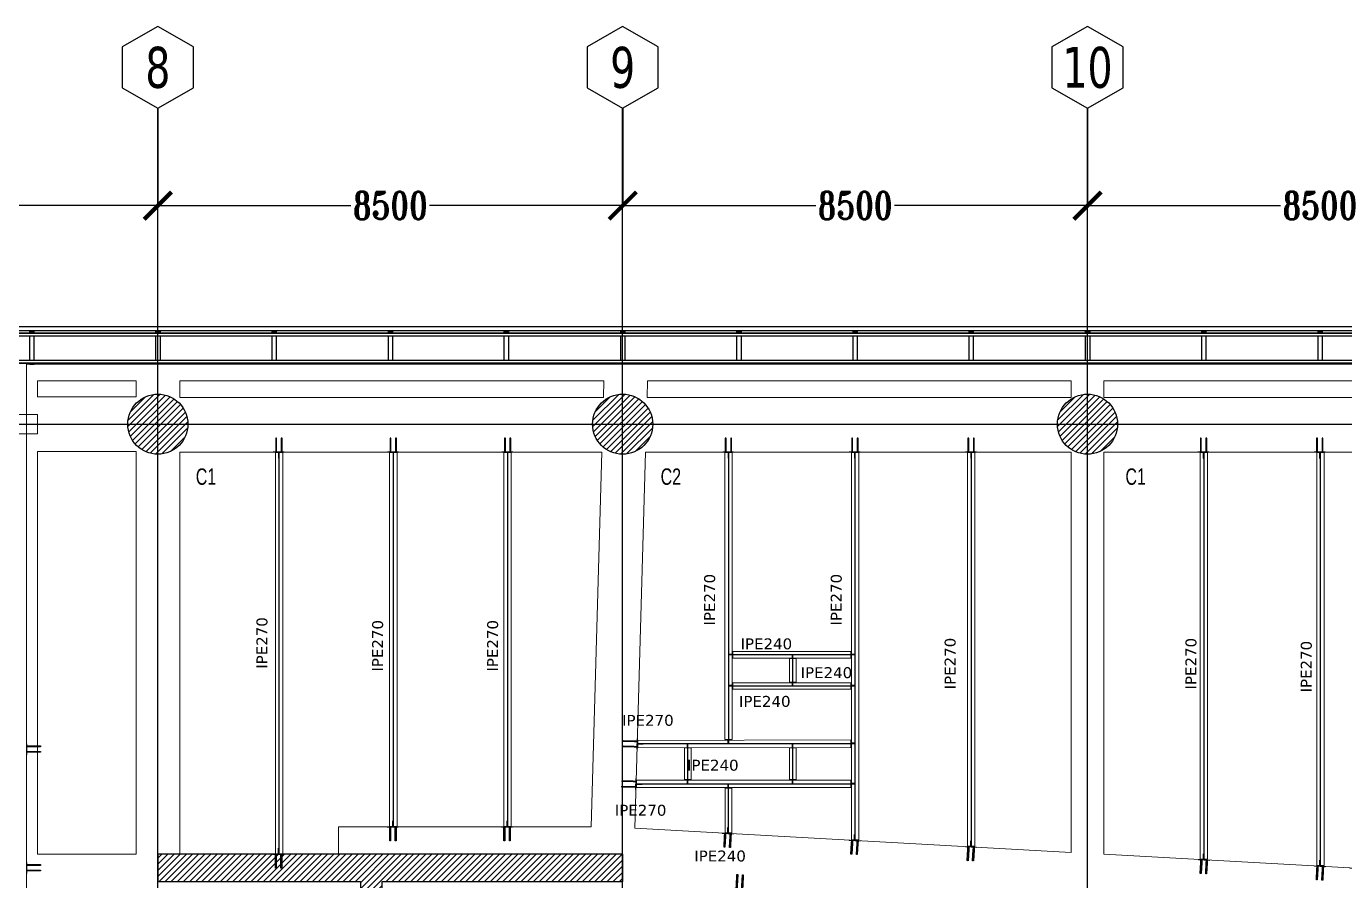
# Model space of a CAD drawing. Header units: millimetres. Extents: x -1702 to 79495, y -21906 to 33736.
# Drawn here: x 10993 to 35099, y 17147 to 32781 of the extents above; entities that cross this region are included whole.
import ezdxf
from ezdxf.enums import TextEntityAlignment as Align

# ---------------------------------------------------------------- set-up
doc = ezdxf.new("R2010")
doc.units = ezdxf.units.MM
doc.header["$LTSCALE"] = 0.9
for name, color, linetype, lineweight in [('0-1', 7, 'Continuous', 5), ('A_ALMA', 8, 'Continuous', 5), ('E_COLUMNAS-4', 1, 'Continuous', 25), ('E_TEXTO', 3, 'Continuous', 9), ('E_VIGAS', 8, 'Continuous', 9), ('E_VIGAS-1', 5, 'Continuous', 25), ('E_VIGAS-2', 10, 'Continuous', 25), ('HCB-PLATINA', 4, 'Continuous', 15), ('HCB-VIGAS', 4, 'Continuous', 15), ('VIGAS_HCB', 4, 'Continuous', 15)]:
    doc.layers.add(name, color=color, linetype=linetype, lineweight=lineweight)
for name, color, linetype in [('COTAS', 8, 'Continuous'), ('HCB-ACH_PANT', 253, 'Continuous'), ('HCB-ANCLAJE', 5, 'Continuous'), ('HCB-EJES', 1, 'Continuous'), ('HCB-ROTULOS', 2, 'Continuous'), ('HCB_PANTALLAS', 6, 'Continuous')]:
    doc.layers.add(name, color=color, linetype=linetype)
doc.styles.add('Arial Narrow', font='', dxfattribs={"width": 0.85, "height": 0.3})
doc.styles.add('ROMANT', font='romant.shx', dxfattribs={"width": 0.8})
doc.styles.add('VERDANA', font='verdana.ttf')
doc.styles.get('Arial Narrow').set_extended_font_data('Arial Narrow')
doc.dimstyles.new('1.125', dxfattribs={"dimscale": 0, "dimtxt": 500, "dimasz": 500, "dimexe": 4, "dimexo": 4, "dimgap": 15, "dimtad": 0, "dimdec": 0, "dimzin": 4, "dimdsep": 46, "dimtxsty": 'ROMANT', "dimblk": 'ARCHTICK', "dimcen": -10, "dimclrd": 256, "dimclrt": 3, "dimadec": 0, "dimazin": 0, "dimtfac": 1, "dimtdec": 0, "dimtix": 1, "dimtmove": 0, "dimatfit": 0, "dimldrblk": 'OBLIQUE', "dimfxl": 0.05, "dimtolj": 1, "dimtzin": 0, "dimarcsym": 0})

# ---------------------------------------------------------------- blocks, each defined once
blk = doc.blocks.new('EST_SFM_VIGA-METALICA-SECCION-C - EST_SFM_VIGA-METALICA-UPN160-1604346-_42_00m_N_E_-NIVEL-11 DOC')
at = {"layer": 'E_VIGAS-1'}
for p, q in [((30.11, 0.018), (-30.277, 0.018)), ((-30.272, -0.047), (30.104, -0.047))]:
    blk.add_line(p, q, dxfattribs=at)
blk = doc.blocks.new('EST_SFM_VIGA-METALICA-SECCION-C - EST_SFM_VIGA-METALICA-UPN100-1526554-_42_00m_N_E_-NIVEL-11 DOC')
at = {"layer": 'E_VIGAS-2'}
for p, q in [((34.942, 0.018), (-34.929, 0.018)), ((-34.929, -0.032), (34.942, -0.032))]:
    blk.add_line(p, q, dxfattribs=at)
blk = doc.blocks.new('EST_SFM_VIGA-METALICA-SECCION-C - EST_SFM_VIGA-METALICA-UPN100-1526616-_42_00m_N_E_-NIVEL-11 DOC')
at = {"layer": 'E_VIGAS-2'}
for p, q in [((34.044, 0.032), (-34.827, 0.032)), ((-34.827, -0.018), (34.044, -0.018))]:
    blk.add_line(p, q, dxfattribs=at)
blk = doc.blocks.new('DCTIB_CNI_EST_MOD-1A-FAC_0001_rvt-1-_42_00m_N_E_-NIVEL-11 DOC')
at = {"layer": 'E_VIGAS-1'}
for p, q in [((-68.003, 167.859), (-67.975, 167.859)), ((-68.003, 167.858), (-68.003, 167.859)), ((-67.921, 167.858), (-68.003, 167.858)), ((-68.003, 167.83), (-68.003, 167.858)), ((-68.003, 167.33), (-68.003, 167.78)), ((-67.965, 167.864), (-67.965, 167.878)), ((-67.965, 167.859), (-67.965, 167.864)), ((-67.96, 167.878), (-67.96, 167.864)), ((-67.96, 167.864), (-67.96, 167.859)), ((-67.949, 167.859), (-67.921, 167.859)), ((-67.921, 167.859), (-67.921, 167.858)), ((-67.921, 167.83), (-67.921, 167.858)), ((-67.921, 167.33), (-67.921, 167.78)), ((-65.703, 167.858), (-65.703, 167.859)), ((-65.703, 167.859), (-65.675, 167.859)), ((-65.621, 167.858), (-65.703, 167.858)), ((-65.703, 167.858), (-65.703, 167.83)), ((-65.703, 167.78), (-65.703, 167.33)), ((-65.665, 167.864), (-65.665, 167.878)), ((-65.665, 167.859), (-65.665, 167.864)), ((-65.66, 167.878), (-65.66, 167.864)), ((-65.66, 167.864), (-65.66, 167.859)), ((-65.649, 167.859), (-65.621, 167.859)), ((-65.621, 167.859), (-65.621, 167.858)), ((-65.621, 167.858), (-65.621, 167.83)), ((-65.621, 167.78), (-65.621, 167.33)), ((-63.578, 167.858), (-63.578, 167.859)), ((-63.578, 167.859), (-63.55, 167.859)), ((-63.496, 167.858), (-63.578, 167.858)), ((-63.578, 167.858), (-63.578, 167.83)), ((-63.578, 167.78), (-63.578, 167.33)), ((-63.54, 167.864), (-63.54, 167.878)), ((-63.54, 167.859), (-63.54, 167.864)), ((-63.535, 167.878), (-63.535, 167.864)), ((-63.535, 167.864), (-63.535, 167.859)), ((-63.524, 167.859), (-63.496, 167.859)), ((-63.496, 167.859), (-63.496, 167.858)), ((-63.496, 167.858), (-63.496, 167.83)), ((-63.496, 167.78), (-63.496, 167.33)), ((-61.453, 167.858), (-61.453, 167.859)), ((-61.453, 167.859), (-61.425, 167.859)), ((-61.371, 167.858), (-61.453, 167.858)), ((-61.453, 167.858), (-61.453, 167.83)), ((-61.453, 167.78), (-61.453, 167.33)), ((-61.415, 167.864), (-61.415, 167.878)), ((-61.415, 167.859), (-61.415, 167.864)), ((-61.41, 167.878), (-61.41, 167.864)), ((-61.41, 167.864), (-61.41, 167.859)), ((-61.399, 167.859), (-61.371, 167.859)), ((-61.371, 167.859), (-61.371, 167.858)), ((-61.371, 167.858), (-61.371, 167.83)), ((-61.371, 167.78), (-61.371, 167.33)), ((-59.328, 167.859), (-59.3, 167.859)), ((-59.328, 167.858), (-59.328, 167.859)), ((-59.246, 167.858), (-59.328, 167.858)), ((-59.328, 167.83), (-59.328, 167.858)), ((-59.328, 167.33), (-59.328, 167.78)), ((-59.29, 167.864), (-59.29, 167.878)), ((-59.29, 167.859), (-59.29, 167.864)), ((-59.285, 167.878), (-59.285, 167.864)), ((-59.285, 167.864), (-59.285, 167.859)), ((-59.274, 167.859), (-59.246, 167.859)), ((-59.246, 167.859), (-59.246, 167.858)), ((-59.246, 167.83), (-59.246, 167.858)), ((-59.246, 167.33), (-59.246, 167.78)), ((-57.203, 167.858), (-57.203, 167.859)), ((-57.203, 167.859), (-57.176, 167.859)), ((-57.121, 167.858), (-57.203, 167.858)), ((-57.203, 167.858), (-57.203, 167.83)), ((-57.203, 167.78), (-57.203, 167.33)), ((-57.165, 167.864), (-57.165, 167.878)), ((-57.165, 167.859), (-57.165, 167.864)), ((-57.16, 167.878), (-57.16, 167.864)), ((-57.16, 167.864), (-57.16, 167.859)), ((-57.149, 167.859), (-57.121, 167.859)), ((-57.121, 167.859), (-57.121, 167.858)), ((-57.121, 167.858), (-57.121, 167.83)), ((-57.121, 167.78), (-57.121, 167.33)), ((-55.078, 167.858), (-55.078, 167.859)), ((-55.078, 167.859), (-55.05, 167.859)), ((-54.996, 167.858), (-55.078, 167.858)), ((-55.078, 167.858), (-55.078, 167.83)), ((-55.078, 167.78), (-55.078, 167.33)), ((-55.04, 167.864), (-55.04, 167.878)), ((-55.04, 167.859), (-55.04, 167.864)), ((-55.035, 167.878), (-55.035, 167.864)), ((-55.035, 167.864), (-55.035, 167.859)), ((-55.024, 167.859), (-54.996, 167.859)), ((-54.996, 167.859), (-54.996, 167.858)), ((-54.996, 167.858), (-54.996, 167.83)), ((-54.996, 167.78), (-54.996, 167.33)), ((-52.953, 167.858), (-52.953, 167.859)), ((-52.953, 167.859), (-52.925, 167.859)), ((-52.871, 167.858), (-52.953, 167.858)), ((-52.953, 167.858), (-52.953, 167.83)), ((-52.953, 167.78), (-52.953, 167.33)), ((-52.915, 167.864), (-52.915, 167.878)), ((-52.915, 167.859), (-52.915, 167.864)), ((-52.91, 167.878), (-52.91, 167.864)), ((-52.91, 167.864), (-52.91, 167.859)), ((-52.899, 167.859), (-52.871, 167.859)), ((-52.871, 167.859), (-52.871, 167.858)), ((-52.871, 167.858), (-52.871, 167.83)), ((-52.871, 167.78), (-52.871, 167.33)), ((-50.828, 167.859), (-50.8, 167.859)), ((-50.828, 167.858), (-50.828, 167.859)), ((-50.746, 167.858), (-50.828, 167.858)), ((-50.828, 167.83), (-50.828, 167.858)), ((-50.828, 167.33), (-50.828, 167.78)), ((-50.79, 167.864), (-50.79, 167.878)), ((-50.79, 167.859), (-50.79, 167.864)), ((-50.785, 167.878), (-50.785, 167.864)), ((-50.785, 167.864), (-50.785, 167.859)), ((-50.774, 167.859), (-50.746, 167.859)), ((-50.746, 167.859), (-50.746, 167.858)), ((-50.746, 167.83), (-50.746, 167.858)), ((-50.746, 167.33), (-50.746, 167.78)), ((-48.703, 167.858), (-48.703, 167.859)), ((-48.703, 167.859), (-48.676, 167.859)), ((-48.621, 167.858), (-48.703, 167.858)), ((-48.703, 167.858), (-48.703, 167.83)), ((-48.703, 167.78), (-48.703, 167.33)), ((-48.665, 167.864), (-48.665, 167.878)), ((-48.665, 167.859), (-48.665, 167.864)), ((-48.66, 167.878), (-48.66, 167.864)), ((-48.66, 167.864), (-48.66, 167.859)), ((-48.649, 167.859), (-48.621, 167.859)), ((-48.621, 167.859), (-48.621, 167.858)), ((-48.621, 167.858), (-48.621, 167.83)), ((-48.621, 167.78), (-48.621, 167.33)), ((-46.578, 167.858), (-46.578, 167.859)), ((-46.578, 167.859), (-46.55, 167.859)), ((-46.496, 167.858), (-46.578, 167.858)), ((-46.578, 167.858), (-46.578, 167.83)), ((-46.578, 167.78), (-46.578, 167.33)), ((-46.54, 167.864), (-46.54, 167.878)), ((-46.54, 167.859), (-46.54, 167.864)), ((-46.535, 167.878), (-46.535, 167.864)), ((-46.535, 167.864), (-46.535, 167.859)), ((-46.524, 167.859), (-46.496, 167.859)), ((-46.496, 167.859), (-46.496, 167.858)), ((-46.496, 167.858), (-46.496, 167.83)), ((-46.496, 167.78), (-46.496, 167.33)), ((-44.453, 167.858), (-44.453, 167.859)), ((-44.453, 167.859), (-44.425, 167.859)), ((-44.371, 167.858), (-44.453, 167.858)), ((-44.453, 167.858), (-44.453, 167.83)), ((-44.453, 167.78), (-44.453, 167.33)), ((-44.415, 167.864), (-44.415, 167.878)), ((-44.415, 167.859), (-44.415, 167.864)), ((-44.41, 167.878), (-44.41, 167.864)), ((-44.41, 167.864), (-44.41, 167.859)), ((-44.399, 167.859), (-44.371, 167.859)), ((-44.371, 167.859), (-44.371, 167.858)), ((-44.371, 167.858), (-44.371, 167.83)), ((-44.371, 167.78), (-44.371, 167.33)), ((-68.003, 167.252), (-68.003, 167.28)), ((-67.921, 167.252), (-68.003, 167.252)), ((-67.921, 167.252), (-67.921, 167.28)), ((-65.703, 167.28), (-65.703, 167.263)), ((-65.621, 167.263), (-65.703, 167.263)), ((-65.621, 167.28), (-65.621, 167.263)), ((-63.578, 167.28), (-63.578, 167.263)), ((-63.496, 167.263), (-63.578, 167.263)), ((-63.496, 167.28), (-63.496, 167.263)), ((-61.453, 167.28), (-61.453, 167.263)), ((-61.371, 167.263), (-61.453, 167.263)), ((-61.371, 167.28), (-61.371, 167.263)), ((-59.328, 167.263), (-59.328, 167.28)), ((-59.246, 167.263), (-59.328, 167.263)), ((-59.246, 167.263), (-59.246, 167.28)), ((-57.203, 167.28), (-57.203, 167.263)), ((-57.121, 167.263), (-57.203, 167.263)), ((-57.121, 167.28), (-57.121, 167.263)), ((-55.078, 167.28), (-55.078, 167.263)), ((-54.996, 167.263), (-55.078, 167.263)), ((-54.996, 167.28), (-54.996, 167.263)), ((-52.953, 167.28), (-52.953, 167.26)), ((-52.871, 167.26), (-52.953, 167.26)), ((-52.871, 167.28), (-52.871, 167.26)), ((-50.828, 167.263), (-50.828, 167.28)), ((-50.746, 167.263), (-50.828, 167.263)), ((-50.746, 167.263), (-50.746, 167.28)), ((-48.703, 167.28), (-48.703, 167.263)), ((-48.621, 167.263), (-48.703, 167.263)), ((-48.621, 167.28), (-48.621, 167.263)), ((-46.578, 167.28), (-46.578, 167.263)), ((-46.496, 167.263), (-46.578, 167.263)), ((-46.496, 167.28), (-46.496, 167.263)), ((-44.453, 167.28), (-44.453, 167.263)), ((-44.371, 167.263), (-44.453, 167.263)), ((-44.371, 167.28), (-44.371, 167.263))]:
    blk.add_line(p, q, dxfattribs=at)
for points, knots in [([(-67.965, 167.864), (-67.965, 167.863), (-67.965, 167.862), (-67.967, 167.86), (-67.968, 167.86), (-67.97, 167.859), (-67.971, 167.859), (-67.972, 167.859), (-67.974, 167.859), (-67.975, 167.859)], [0, 0, 0, 0, 0.285714, 0.428571, 0.571429, 0.678571, 0.732143, 0.785714, 1, 1, 1, 1]), ([(-67.975, 167.859), (-67.974, 167.859), (-67.973, 167.859), (-67.97, 167.859), (-67.968, 167.86), (-67.966, 167.86), (-67.965, 167.862), (-67.965, 167.863), (-67.965, 167.864)], [0, 0, 0, 0, 0.142857, 0.285714, 0.428571, 0.571429, 0.785714, 1, 1, 1, 1]), ([(-67.96, 167.864), (-67.96, 167.863), (-67.959, 167.862), (-67.958, 167.86), (-67.956, 167.86), (-67.955, 167.859), (-67.954, 167.859), (-67.952, 167.859), (-67.951, 167.859), (-67.95, 167.859)], [0, 0, 0, 0, 0.2857143, 0.4285714, 0.5714286, 0.6785714, 0.7321429, 0.7857143, 0.9246931, 0.9246931, 0.9246931, 0.9246931]), ([(-67.95, 167.859), (-67.951, 167.859), (-67.952, 167.859), (-67.954, 167.859), (-67.956, 167.86), (-67.958, 167.86), (-67.959, 167.862), (-67.96, 167.863), (-67.96, 167.864)], [0.0753443, 0.0753443, 0.0753443, 0.0753443, 0.1428571, 0.2857143, 0.4285714, 0.5714286, 0.7857143, 1, 1, 1, 1]), ([(-65.675, 167.859), (-65.674, 167.859), (-65.673, 167.859), (-65.67, 167.859), (-65.668, 167.86), (-65.666, 167.86), (-65.665, 167.862), (-65.665, 167.863), (-65.665, 167.864)], [0, 0, 0, 0, 0.142857, 0.285714, 0.428571, 0.571429, 0.785714, 1, 1, 1, 1]), ([(-65.665, 167.864), (-65.665, 167.863), (-65.665, 167.862), (-65.667, 167.86), (-65.668, 167.86), (-65.67, 167.859), (-65.671, 167.859), (-65.672, 167.859), (-65.674, 167.859), (-65.675, 167.859)], [0, 0, 0, 0, 0.285714, 0.428571, 0.571429, 0.678571, 0.732143, 0.785714, 1, 1, 1, 1]), ([(-65.649, 167.859), (-65.65, 167.859), (-65.651, 167.859), (-65.654, 167.859), (-65.656, 167.86), (-65.658, 167.86), (-65.659, 167.862), (-65.66, 167.863), (-65.66, 167.864)], [0, 0, 0, 0, 0.142857, 0.285714, 0.428571, 0.571429, 0.785714, 1, 1, 1, 1]), ([(-65.66, 167.864), (-65.66, 167.863), (-65.659, 167.862), (-65.658, 167.86), (-65.656, 167.86), (-65.655, 167.859), (-65.654, 167.859), (-65.652, 167.859), (-65.65, 167.859), (-65.649, 167.859)], [0, 0, 0, 0, 0.285714, 0.428571, 0.571429, 0.678571, 0.732143, 0.785714, 1, 1, 1, 1]), ([(-63.55, 167.859), (-63.549, 167.859), (-63.548, 167.859), (-63.545, 167.859), (-63.543, 167.86), (-63.541, 167.86), (-63.54, 167.862), (-63.54, 167.863), (-63.54, 167.864)], [0, 0, 0, 0, 0.142857, 0.285714, 0.428571, 0.571429, 0.785714, 1, 1, 1, 1]), ([(-63.54, 167.864), (-63.54, 167.863), (-63.54, 167.862), (-63.542, 167.86), (-63.543, 167.86), (-63.545, 167.859), (-63.546, 167.859), (-63.547, 167.859), (-63.549, 167.859), (-63.55, 167.859)], [0, 0, 0, 0, 0.285714, 0.428571, 0.571429, 0.678571, 0.732143, 0.785714, 1, 1, 1, 1]), ([(-63.524, 167.859), (-63.525, 167.859), (-63.526, 167.859), (-63.529, 167.859), (-63.531, 167.86), (-63.533, 167.86), (-63.534, 167.862), (-63.535, 167.863), (-63.535, 167.864)], [0, 0, 0, 0, 0.142857, 0.285714, 0.428571, 0.571429, 0.785714, 1, 1, 1, 1]), ([(-63.535, 167.864), (-63.535, 167.863), (-63.534, 167.862), (-63.533, 167.86), (-63.531, 167.86), (-63.53, 167.859), (-63.529, 167.859), (-63.527, 167.859), (-63.525, 167.859), (-63.524, 167.859)], [0, 0, 0, 0, 0.285714, 0.428571, 0.571429, 0.678571, 0.732143, 0.785714, 1, 1, 1, 1]), ([(-61.425, 167.859), (-61.424, 167.859), (-61.423, 167.859), (-61.42, 167.859), (-61.418, 167.86), (-61.416, 167.86), (-61.415, 167.862), (-61.415, 167.863), (-61.415, 167.864)], [0, 0, 0, 0, 0.142857, 0.285714, 0.428571, 0.571429, 0.785714, 1, 1, 1, 1]), ([(-61.415, 167.864), (-61.415, 167.863), (-61.415, 167.862), (-61.417, 167.86), (-61.418, 167.86), (-61.42, 167.859), (-61.421, 167.859), (-61.422, 167.859), (-61.424, 167.859), (-61.425, 167.859)], [0, 0, 0, 0, 0.285714, 0.428571, 0.571429, 0.678571, 0.732143, 0.785714, 1, 1, 1, 1]), ([(-61.399, 167.859), (-61.4, 167.859), (-61.401, 167.859), (-61.404, 167.859), (-61.406, 167.86), (-61.408, 167.86), (-61.409, 167.862), (-61.41, 167.863), (-61.41, 167.864)], [0, 0, 0, 0, 0.142857, 0.285714, 0.428571, 0.571429, 0.785714, 1, 1, 1, 1]), ([(-61.41, 167.864), (-61.41, 167.863), (-61.409, 167.862), (-61.408, 167.86), (-61.406, 167.86), (-61.405, 167.859), (-61.404, 167.859), (-61.402, 167.859), (-61.4, 167.859), (-61.399, 167.859)], [0, 0, 0, 0, 0.285714, 0.428571, 0.571429, 0.678571, 0.732143, 0.785714, 1, 1, 1, 1]), ([(-59.29, 167.864), (-59.29, 167.863), (-59.29, 167.862), (-59.292, 167.86), (-59.293, 167.86), (-59.295, 167.859), (-59.296, 167.859), (-59.297, 167.859), (-59.299, 167.859), (-59.3, 167.859)], [0, 0, 0, 0, 0.285714, 0.428571, 0.571429, 0.678571, 0.732143, 0.785714, 1, 1, 1, 1]), ([(-59.3, 167.859), (-59.299, 167.859), (-59.298, 167.859), (-59.295, 167.859), (-59.293, 167.86), (-59.291, 167.86), (-59.29, 167.862), (-59.29, 167.863), (-59.29, 167.864)], [0, 0, 0, 0, 0.142857, 0.285714, 0.428571, 0.571429, 0.785714, 1, 1, 1, 1]), ([(-59.285, 167.864), (-59.285, 167.863), (-59.284, 167.862), (-59.283, 167.86), (-59.281, 167.86), (-59.28, 167.859), (-59.279, 167.859), (-59.277, 167.859), (-59.275, 167.859), (-59.274, 167.859)], [0, 0, 0, 0, 0.285714, 0.428571, 0.571429, 0.678571, 0.732143, 0.785714, 1, 1, 1, 1]), ([(-59.274, 167.859), (-59.275, 167.859), (-59.276, 167.859), (-59.279, 167.859), (-59.281, 167.86), (-59.283, 167.86), (-59.284, 167.862), (-59.285, 167.863), (-59.285, 167.864)], [0, 0, 0, 0, 0.142857, 0.285714, 0.428571, 0.571429, 0.785714, 1, 1, 1, 1]), ([(-57.176, 167.859), (-57.175, 167.859), (-57.173, 167.859), (-57.171, 167.859), (-57.168, 167.86), (-57.167, 167.86), (-57.165, 167.862), (-57.165, 167.863), (-57.165, 167.864)], [0, 0, 0, 0, 0.142857, 0.285714, 0.428571, 0.571429, 0.785714, 1, 1, 1, 1]), ([(-57.165, 167.864), (-57.165, 167.863), (-57.165, 167.862), (-57.167, 167.86), (-57.168, 167.86), (-57.17, 167.859), (-57.171, 167.859), (-57.173, 167.859), (-57.174, 167.859), (-57.176, 167.859)], [0, 0, 0, 0, 0.285714, 0.428571, 0.571429, 0.678571, 0.732143, 0.785714, 1, 1, 1, 1]), ([(-57.149, 167.859), (-57.15, 167.859), (-57.152, 167.859), (-57.154, 167.859), (-57.156, 167.86), (-57.158, 167.86), (-57.16, 167.862), (-57.16, 167.863), (-57.16, 167.864)], [0, 0, 0, 0, 0.142857, 0.285714, 0.428571, 0.571429, 0.785714, 1, 1, 1, 1]), ([(-57.16, 167.864), (-57.16, 167.863), (-57.159, 167.862), (-57.158, 167.86), (-57.156, 167.86), (-57.155, 167.859), (-57.154, 167.859), (-57.152, 167.859), (-57.15, 167.859), (-57.149, 167.859)], [0, 0, 0, 0, 0.285714, 0.428571, 0.571429, 0.678571, 0.732143, 0.785714, 1, 1, 1, 1]), ([(-55.05, 167.859), (-55.049, 167.859), (-55.048, 167.859), (-55.045, 167.859), (-55.043, 167.86), (-55.041, 167.86), (-55.04, 167.862), (-55.04, 167.863), (-55.04, 167.864)], [0, 0, 0, 0, 0.142857, 0.285714, 0.428571, 0.571429, 0.785714, 1, 1, 1, 1]), ([(-55.04, 167.864), (-55.04, 167.863), (-55.04, 167.862), (-55.042, 167.86), (-55.043, 167.86), (-55.045, 167.859), (-55.046, 167.859), (-55.047, 167.859), (-55.049, 167.859), (-55.05, 167.859)], [0, 0, 0, 0, 0.285714, 0.428571, 0.571429, 0.678571, 0.732143, 0.785714, 1, 1, 1, 1]), ([(-55.024, 167.859), (-55.025, 167.859), (-55.026, 167.859), (-55.029, 167.859), (-55.031, 167.86), (-55.033, 167.86), (-55.034, 167.862), (-55.035, 167.863), (-55.035, 167.864)], [0, 0, 0, 0, 0.142857, 0.285714, 0.428571, 0.571429, 0.785714, 1, 1, 1, 1]), ([(-55.035, 167.864), (-55.035, 167.863), (-55.034, 167.862), (-55.033, 167.86), (-55.031, 167.86), (-55.03, 167.859), (-55.029, 167.859), (-55.027, 167.859), (-55.025, 167.859), (-55.024, 167.859)], [0, 0, 0, 0, 0.285714, 0.428571, 0.571429, 0.678571, 0.732143, 0.785714, 1, 1, 1, 1]), ([(-52.925, 167.859), (-52.924, 167.859), (-52.923, 167.859), (-52.92, 167.859), (-52.918, 167.86), (-52.916, 167.86), (-52.915, 167.862), (-52.915, 167.863), (-52.915, 167.864)], [0, 0, 0, 0, 0.142857, 0.285714, 0.428571, 0.571429, 0.785714, 1, 1, 1, 1]), ([(-52.915, 167.864), (-52.915, 167.863), (-52.915, 167.862), (-52.917, 167.86), (-52.918, 167.86), (-52.92, 167.859), (-52.921, 167.859), (-52.922, 167.859), (-52.924, 167.859), (-52.925, 167.859)], [0, 0, 0, 0, 0.285714, 0.428571, 0.571429, 0.678571, 0.732143, 0.785714, 1, 1, 1, 1]), ([(-52.899, 167.859), (-52.9, 167.859), (-52.901, 167.859), (-52.904, 167.859), (-52.906, 167.86), (-52.908, 167.86), (-52.909, 167.862), (-52.91, 167.863), (-52.91, 167.864)], [0, 0, 0, 0, 0.142857, 0.285714, 0.428571, 0.571429, 0.785714, 1, 1, 1, 1]), ([(-52.91, 167.864), (-52.91, 167.863), (-52.909, 167.862), (-52.908, 167.86), (-52.906, 167.86), (-52.905, 167.859), (-52.904, 167.859), (-52.902, 167.859), (-52.9, 167.859), (-52.899, 167.859)], [0, 0, 0, 0, 0.285714, 0.428571, 0.571429, 0.678571, 0.732143, 0.785714, 1, 1, 1, 1]), ([(-50.79, 167.864), (-50.79, 167.863), (-50.79, 167.862), (-50.792, 167.86), (-50.793, 167.86), (-50.795, 167.859), (-50.796, 167.859), (-50.797, 167.859), (-50.799, 167.859), (-50.8, 167.859)], [0, 0, 0, 0, 0.285714, 0.428571, 0.571429, 0.678571, 0.732143, 0.785714, 1, 1, 1, 1]), ([(-50.8, 167.859), (-50.799, 167.859), (-50.798, 167.859), (-50.795, 167.859), (-50.793, 167.86), (-50.791, 167.86), (-50.79, 167.862), (-50.79, 167.863), (-50.79, 167.864)], [0, 0, 0, 0, 0.142857, 0.285714, 0.428571, 0.571429, 0.785714, 1, 1, 1, 1]), ([(-50.785, 167.864), (-50.785, 167.863), (-50.784, 167.862), (-50.783, 167.86), (-50.781, 167.86), (-50.78, 167.859), (-50.779, 167.859), (-50.777, 167.859), (-50.775, 167.859), (-50.774, 167.859)], [0, 0, 0, 0, 0.285714, 0.428571, 0.571429, 0.678571, 0.732143, 0.785714, 1, 1, 1, 1]), ([(-50.774, 167.859), (-50.775, 167.859), (-50.776, 167.859), (-50.779, 167.859), (-50.781, 167.86), (-50.783, 167.86), (-50.784, 167.862), (-50.785, 167.863), (-50.785, 167.864)], [0, 0, 0, 0, 0.142857, 0.285714, 0.428571, 0.571429, 0.785714, 1, 1, 1, 1]), ([(-48.676, 167.859), (-48.675, 167.859), (-48.673, 167.859), (-48.671, 167.859), (-48.668, 167.86), (-48.667, 167.86), (-48.665, 167.862), (-48.665, 167.863), (-48.665, 167.864)], [0, 0, 0, 0, 0.142857, 0.285714, 0.428571, 0.571429, 0.785714, 1, 1, 1, 1]), ([(-48.665, 167.864), (-48.665, 167.863), (-48.665, 167.862), (-48.667, 167.86), (-48.668, 167.86), (-48.67, 167.859), (-48.671, 167.859), (-48.673, 167.859), (-48.674, 167.859), (-48.676, 167.859)], [0, 0, 0, 0, 0.285714, 0.428571, 0.571429, 0.678571, 0.732143, 0.785714, 1, 1, 1, 1]), ([(-48.649, 167.859), (-48.65, 167.859), (-48.652, 167.859), (-48.654, 167.859), (-48.656, 167.86), (-48.658, 167.86), (-48.66, 167.862), (-48.66, 167.863), (-48.66, 167.864)], [0, 0, 0, 0, 0.142857, 0.285714, 0.428571, 0.571429, 0.785714, 1, 1, 1, 1]), ([(-48.66, 167.864), (-48.66, 167.863), (-48.659, 167.862), (-48.658, 167.86), (-48.656, 167.86), (-48.655, 167.859), (-48.654, 167.859), (-48.652, 167.859), (-48.65, 167.859), (-48.649, 167.859)], [0, 0, 0, 0, 0.285714, 0.428571, 0.571429, 0.678571, 0.732143, 0.785714, 1, 1, 1, 1]), ([(-46.55, 167.859), (-46.549, 167.859), (-46.548, 167.859), (-46.545, 167.859), (-46.543, 167.86), (-46.541, 167.86), (-46.54, 167.862), (-46.54, 167.863), (-46.54, 167.864)], [0, 0, 0, 0, 0.142857, 0.285714, 0.428571, 0.571429, 0.785714, 1, 1, 1, 1]), ([(-46.54, 167.864), (-46.54, 167.863), (-46.54, 167.862), (-46.542, 167.86), (-46.543, 167.86), (-46.545, 167.859), (-46.546, 167.859), (-46.547, 167.859), (-46.549, 167.859), (-46.55, 167.859)], [0, 0, 0, 0, 0.285714, 0.428571, 0.571429, 0.678571, 0.732143, 0.785714, 1, 1, 1, 1]), ([(-46.524, 167.859), (-46.525, 167.859), (-46.526, 167.859), (-46.529, 167.859), (-46.531, 167.86), (-46.533, 167.86), (-46.534, 167.862), (-46.535, 167.863), (-46.535, 167.864)], [0, 0, 0, 0, 0.142857, 0.285714, 0.428571, 0.571429, 0.785714, 1, 1, 1, 1]), ([(-46.535, 167.864), (-46.535, 167.863), (-46.534, 167.862), (-46.533, 167.86), (-46.531, 167.86), (-46.53, 167.859), (-46.529, 167.859), (-46.527, 167.859), (-46.525, 167.859), (-46.524, 167.859)], [0, 0, 0, 0, 0.285714, 0.428571, 0.571429, 0.678571, 0.732143, 0.785714, 1, 1, 1, 1]), ([(-44.425, 167.859), (-44.424, 167.859), (-44.423, 167.859), (-44.42, 167.859), (-44.418, 167.86), (-44.416, 167.86), (-44.415, 167.862), (-44.415, 167.863), (-44.415, 167.864)], [0, 0, 0, 0, 0.142857, 0.285714, 0.428571, 0.571429, 0.785714, 1, 1, 1, 1]), ([(-44.415, 167.864), (-44.415, 167.863), (-44.415, 167.862), (-44.417, 167.86), (-44.418, 167.86), (-44.42, 167.859), (-44.421, 167.859), (-44.422, 167.859), (-44.424, 167.859), (-44.425, 167.859)], [0, 0, 0, 0, 0.285714, 0.428571, 0.571429, 0.678571, 0.732143, 0.785714, 1, 1, 1, 1]), ([(-44.399, 167.859), (-44.4, 167.859), (-44.401, 167.859), (-44.404, 167.859), (-44.406, 167.86), (-44.408, 167.86), (-44.409, 167.862), (-44.41, 167.863), (-44.41, 167.864)], [0, 0, 0, 0, 0.142857, 0.285714, 0.428571, 0.571429, 0.785714, 1, 1, 1, 1]), ([(-44.41, 167.864), (-44.41, 167.863), (-44.409, 167.862), (-44.408, 167.86), (-44.406, 167.86), (-44.405, 167.859), (-44.404, 167.859), (-44.402, 167.859), (-44.4, 167.859), (-44.399, 167.859)], [0, 0, 0, 0, 0.285714, 0.428571, 0.571429, 0.678571, 0.732143, 0.785714, 1, 1, 1, 1])]:
    blk.add_open_spline(points, degree=3, knots=knots, dxfattribs=at)
at = {"layer": 'E_VIGAS-2'}
for p, q in [((-75.147, 167.83), (-5.177, 167.83)), ((-5.177, 167.83), (-75.147, 167.83)), ((-5.727, 167.28), (-74.597, 167.28)), ((-74.597, 167.28), (-5.727, 167.28))]:
    blk.add_line(p, q, dxfattribs=at)
at = {"layer": 'E_VIGAS-1'}
blk.add_blockref('EST_SFM_VIGA-METALICA-SECCION-C - EST_SFM_VIGA-METALICA-UPN160-1604346-_42_00m_N_E_-NIVEL-11 DOC', (-40.081, 167.925), dxfattribs=at)
at = {"layer": 'E_VIGAS-2'}
for name, p in [('EST_SFM_VIGA-METALICA-SECCION-C - EST_SFM_VIGA-METALICA-UPN100-1526554-_42_00m_N_E_-NIVEL-11 DOC', (-40.169, 167.812)), ('EST_SFM_VIGA-METALICA-SECCION-C - EST_SFM_VIGA-METALICA-UPN100-1526616-_42_00m_N_E_-NIVEL-11 DOC', (-39.77, 167.298))]:
    blk.add_blockref(name, p, dxfattribs=at)
blk = doc.blocks.new('_ArchTick')
at = {"color": 0, "linetype": 'ByBlock', "const_width": 0.15}
blk.add_lwpolyline([(-0.5, -0.5), (0.5, 0.5)], dxfattribs=at)
blk = doc.blocks.new('*D616')
at = {"layer": 'COTAS', "color": 0, "lineweight": -2, "transparency": 16777216}
for p, q in [((4897, 31277), (4897, 29496)), ((13397, 31277), (13397, 29496))]:
    blk.add_line(p, q, dxfattribs=at)
at = {"layer": 'COTAS', "lineweight": -2, "transparency": 16777216}
for p, q in [((4897, 29500), (8427, 29500)), ((13397, 29500), (9866, 29500))]:
    blk.add_line(p, q, dxfattribs=at)
at = {"layer": 'Defpoints', "color": 0, "transparency": 16777216}
for p in [(4897, 31281), (13397, 31281), (4897, 29500)]:
    blk.add_point(p, dxfattribs=at)
at = {"layer": 'COTAS', "lineweight": -2, "transparency": 16777216, "xscale": 500, "yscale": 500, "zscale": 500, "rotation": 180}
blk.add_blockref('_ArchTick', (4897, 29500), dxfattribs=at)
at = {"layer": 'COTAS', "lineweight": -2, "transparency": 16777216, "xscale": 500, "yscale": 500, "zscale": 500}
blk.add_blockref('_ArchTick', (13397, 29500), dxfattribs=at)
at = {"layer": 'COTAS', "color": 3, "transparency": 16777216, "insert": (9147, 29500), "char_height": 500, "attachment_point": 5, "style": 'ROMANT'}
blk.add_mtext('\\A1;8500', dxfattribs=at)
blk = doc.blocks.new('_Oblique')
at = {"color": 0, "linetype": 'ByBlock', "lineweight": -2}
blk.add_line((-0.5, -0.5), (0.5, 0.5), dxfattribs=at)
blk = doc.blocks.new('*D617')
at = {"layer": 'COTAS', "color": 0, "lineweight": -2, "transparency": 16777216}
for p, q in [((13397, 31277), (13397, 29496)), ((21897, 31277), (21897, 29496))]:
    blk.add_line(p, q, dxfattribs=at)
at = {"layer": 'COTAS', "lineweight": -2, "transparency": 16777216}
for p, q in [((13397, 29500), (16927, 29500)), ((21897, 29500), (18366, 29500))]:
    blk.add_line(p, q, dxfattribs=at)
at = {"layer": 'Defpoints', "color": 0, "transparency": 16777216}
for p in [(13397, 31281), (21897, 31281), (13397, 29500)]:
    blk.add_point(p, dxfattribs=at)
at = {"layer": 'COTAS', "lineweight": -2, "transparency": 16777216, "xscale": 500, "yscale": 500, "zscale": 500, "rotation": 180}
blk.add_blockref('_ArchTick', (13397, 29500), dxfattribs=at)
at = {"layer": 'COTAS', "lineweight": -2, "transparency": 16777216, "xscale": 500, "yscale": 500, "zscale": 500}
blk.add_blockref('_ArchTick', (21897, 29500), dxfattribs=at)
at = {"layer": 'COTAS', "color": 3, "transparency": 16777216, "insert": (17647, 29500), "char_height": 500, "attachment_point": 5, "style": 'ROMANT'}
blk.add_mtext('\\A1;8500', dxfattribs=at)
blk = doc.blocks.new('*D618')
at = {"layer": 'COTAS', "color": 0, "lineweight": -2, "transparency": 16777216}
for p, q in [((21897, 31277), (21897, 29496)), ((30397, 31277), (30397, 29496))]:
    blk.add_line(p, q, dxfattribs=at)
at = {"layer": 'COTAS', "lineweight": -2, "transparency": 16777216}
for p, q in [((21897, 29500), (25427, 29500)), ((30397, 29500), (26866, 29500))]:
    blk.add_line(p, q, dxfattribs=at)
at = {"layer": 'Defpoints', "color": 0, "transparency": 16777216}
for p in [(21897, 31281), (30397, 31281), (21897, 29500)]:
    blk.add_point(p, dxfattribs=at)
at = {"layer": 'COTAS', "lineweight": -2, "transparency": 16777216, "xscale": 500, "yscale": 500, "zscale": 500, "rotation": 180}
blk.add_blockref('_ArchTick', (21897, 29500), dxfattribs=at)
at = {"layer": 'COTAS', "lineweight": -2, "transparency": 16777216, "xscale": 500, "yscale": 500, "zscale": 500}
blk.add_blockref('_ArchTick', (30397, 29500), dxfattribs=at)
at = {"layer": 'COTAS', "color": 3, "transparency": 16777216, "insert": (26147, 29500), "char_height": 500, "attachment_point": 5, "style": 'ROMANT'}
blk.add_mtext('\\A1;8500', dxfattribs=at)
blk = doc.blocks.new('*D619')
at = {"layer": 'COTAS', "color": 0, "lineweight": -2, "transparency": 16777216}
for p, q in [((30397, 31277), (30397, 29496)), ((38897, 31277), (38897, 29496))]:
    blk.add_line(p, q, dxfattribs=at)
at = {"layer": 'COTAS', "lineweight": -2, "transparency": 16777216}
for p, q in [((30397, 29500), (33927, 29500)), ((38897, 29500), (35366, 29500))]:
    blk.add_line(p, q, dxfattribs=at)
at = {"layer": 'Defpoints', "color": 0, "transparency": 16777216}
for p in [(30397, 31281), (38897, 31281), (30397, 29500)]:
    blk.add_point(p, dxfattribs=at)
at = {"layer": 'COTAS', "lineweight": -2, "transparency": 16777216, "xscale": 500, "yscale": 500, "zscale": 500, "rotation": 180}
blk.add_blockref('_ArchTick', (30397, 29500), dxfattribs=at)
at = {"layer": 'COTAS', "lineweight": -2, "transparency": 16777216, "xscale": 500, "yscale": 500, "zscale": 500}
blk.add_blockref('_ArchTick', (38897, 29500), dxfattribs=at)
at = {"layer": 'COTAS', "color": 3, "transparency": 16777216, "insert": (34647, 29500), "char_height": 500, "attachment_point": 5, "style": 'ROMANT'}
blk.add_mtext('\\A1;8500', dxfattribs=at)
blk = doc.blocks.new('CX-CONC')
at = {"layer": 'HCB-ANCLAJE'}
for points in [[(-50, -8), (-46, -6), (-42, -8), (-40, -8), (-38, -14), (-38, -52), (-38, -256), (-54, -256), (-54, -52), (-54, -14), (-52, -8)], [(50, -8), (54, -6), (58, -8), (60, -8), (62, -14), (62, -52), (62, -256), (46, -256), (46, -52), (46, -14), (48, -8)]]:
    blk.add_lwpolyline(points, close=True, dxfattribs=at)
at = {"layer": 'HCB-PLATINA'}
blk.add_lwpolyline([(-100, -6), (100, -6), (100, 0), (-100, 0)], close=True, dxfattribs=at)

msp = doc.modelspace()

# ---------------------------------------------------------------- hatches: boundary and pattern name
at = {"layer": 'HCB-ACH_PANT'}
h = msp.add_hatch(dxfattribs=at)
h.set_pattern_fill('ANSI31', color=256, scale=25)
h.set_pattern_definition([(45, (750.506, -1e-10), (-56.1266, 56.1266), [])])
edge = h.paths.add_edge_path()
edge.add_arc((13396.7, 25500), 550, 0, 360)
h = msp.add_hatch(dxfattribs=at)
h.set_pattern_fill('ANSI31', color=256, scale=25)
h.set_pattern_definition([(45, (9250.506, -1e-10), (-56.1266, 56.1266), [])])
edge = h.paths.add_edge_path()
edge.add_arc((21896.7, 25500), 550, 0, 360)
h = msp.add_hatch(dxfattribs=at)
h.set_pattern_fill('ANSI31', color=256, scale=25)
h.set_pattern_definition([(45, (17750.506, -1e-10), (-56.1266, 56.1266), [])])
edge = h.paths.add_edge_path()
edge.add_arc((30396.7, 25500), 550, 0, 360)
h = msp.add_hatch(dxfattribs=at)
h.set_pattern_fill('ANSI31', color=256, scale=25)
h.set_pattern_definition([(45, (-16279.805, -55448.78), (-56.1266, 56.1266), [])])
h.paths.add_polyline_path([(13399.8, 8370.1), (13399.8, 7870.1), (21899.8, 7870.1), (21899.8, 8370.1), (17499.8, 8370.1), (17499.8, 17130.1), (21899.8, 17130.1), (21899.8, 17630.1), (13399.8, 17630.1), (13399.8, 17130.1), (17099.8, 17130.1), (17099.8, 8370.1)])

# ---------------------------------------------------------------- linework, layer by layer
for points in [[(15610.3, 24880.1), (15610.3, 24990.1), (15604.3, 24990.1), (15604.3, 24880.1)], [(17704.4, 24880.1), (17704.4, 24990.1), (17698.4, 24990.1), (17698.4, 24880.1)], [(19798.9, 24880.1), (19798.9, 24990.1), (19792.9, 24990.1), (19792.9, 24880.1)], [(23829.8, 24880.1), (23829.8, 24990.1), (23823.8, 24990.1), (23823.8, 24880.1)], [(26143.4, 24880), (26143.4, 24990), (26137.4, 24990), (26137.4, 24880)], [(28268.4, 24880.1), (28268.4, 24990.1), (28262.4, 24990.1), (28262.4, 24880.1)], [(32518.4, 24880.1), (32518.4, 24990.1), (32512.4, 24990.1), (32512.4, 24880.1)], [(34643.4, 24880.1), (34643.4, 24990.1), (34637.4, 24990.1), (34637.4, 24880.1)], [(22272.8, 19644), (22162.8, 19644.1), (22162.8, 19650.1), (22272.8, 19650)], [(22252, 18909), (22142, 18909), (22142, 18915), (22252, 18915)], [(17700, 18240.2), (17700, 18130.2), (17694, 18130.2), (17694, 18240.2)], [(19790, 18240.2), (19790, 18130.2), (19784, 18130.2), (19784, 18240.2)], [(23828.7, 18122.6), (23828.7, 18012.6), (23822.7, 18012.6), (23822.7, 18122.6)], [(26143.4, 17994.1), (26143.4, 17884.1), (26137.4, 17884.1), (26137.4, 17994.1)], [(28268.4, 17876.5), (28268.4, 17766.5), (28262.4, 17766.5), (28262.4, 17876.5)], [(15610, 17740.1), (15610, 17630.1), (15604, 17630.1), (15604, 17740.1)], [(32523.3, 17641), (32523.3, 17531), (32517.3, 17531), (32517.3, 17641)], [(34653.3, 17523.1), (34653.3, 17413.1), (34647.3, 17413.1), (34647.3, 17523.1)]]:
    msp.add_lwpolyline(points, close=True)
at = {"layer": 'A_ALMA'}
for p, q in [((15609.9, 17640.2), (15609.9, 24980)), ((15616.5, 17640.2), (15616.5, 24980)), ((17699.9, 18140.2), (17699.9, 24980)), ((17706.5, 18140.2), (17706.5, 24980)), ((19789.9, 18140.2), (19789.9, 24980)), ((19796.5, 18140.2), (19796.5, 24980)), ((23829.5, 19730.8), (23829.5, 24980)), ((23836.1, 19730.8), (23836.1, 24980)), ((26143.4, 17892.6), (26143.4, 24980)), ((26150, 17894.1), (26150, 24980)), ((28268.4, 17775.9), (28268.4, 24980)), ((28275, 17776.5), (28275, 24980)), ((32523.4, 17540.4), (32523.4, 24980)), ((32530, 17540.4), (32530, 24980)), ((34653.4, 17422.5), (34653.4, 24980)), ((34660, 17423.1), (34660, 24980)), ((23910.3, 21283.3), (26070.2, 21283.3)), ((23910.3, 21277.1), (26070.2, 21277.1)), ((25004.8, 20780.2), (25004.8, 21210.2)), ((25011, 20780.2), (25011, 21210.2)), ((23910.3, 20713.3), (26070.2, 20713.3)), ((23910.3, 20707.1), (26070.2, 20707.1)), ((22172.9, 19656.6), (26070.2, 19656.6)), ((22172.9, 19650), (26070.2, 19650)), ((23083.8, 18995.9), (23083.8, 19576.1)), ((23090, 18995.9), (23090, 19576.1)), ((25003.8, 18995.9), (25003.8, 19576.1)), ((25010, 18995.9), (25010, 19576.1)), ((22152, 18921.6), (26070.2, 18921.6)), ((22152, 18915), (26070.2, 18915)), ((23828.7, 18022.6), (23828.7, 18840.9)), ((23834.9, 18022.6), (23834.9, 18840.9)), ((23828.7, 18011.9), (23828.7, 18011.9)), ((23834.9, 18011.5), (23834.9, 18011.6))]:
    msp.add_line(p, q, dxfattribs=at)
at = {"layer": 'E_COLUMNAS-4', "color": 6}
for centre in [(13396.7, 25500), (21896.7, 25500), (30396.7, 25500)]:
    msp.add_circle(centre, 550, dxfattribs=at)
at = {"layer": 'E_VIGAS'}
msp.add_lwpolyline([(10997.7, 26595.9), (10997.8, -1095.9), (66798, -1095.8), (66797.9, 26595.9)], close=True, dxfattribs=at)
for points in [[(12997.7, 26000.2), (12997.7, 26295.9), (11197.7, 26295.9), (11197.7, 26000), (12997.5, 26000, 0.4142141)], [(13797.9, 25990), (21543.3, 25990, 0.4058824), (21543.5, 25990.2), (21552.2, 26295.9), (13797.7, 26295.9), (13797.7, 25990.2, 0.4142131)], [(22344, 25990), (30097.5, 25990, 0.4142136), (30097.7, 25990.2), (30097.7, 26295.9), (22352.5, 26295.9), (22343.8, 25990.3, 0.4225941)], [(12997.5, 25000), (11197.7, 25000), (11197.7, 17632.5), (12997.7, 17632.5), (12997.7, 24999.8, 0.4142131)], [(22315.2, 24989.9), (22118.8, 18106.5), (30097.7, 17664.9), (30097.7, 24989.8, 0.4142136), (30097.5, 24990), (22315.4, 24990, 0.4058824)], [(30697.7, 24989.8), (30697.7, 17631.7), (35196, 17382.7), (35195.6, 17375.2), (38685.4, 17375.2), (38569.8, 24989.8, 0.4097749), (38569.6, 24990), (30697.9, 24990, 0.4142136)]]:
    msp.add_lwpolyline(points, format="xyb", close=True, dxfattribs=at)
for points in [[(38549.9, 26295.9), (30697.7, 26295.9), (30697.7, 25990.2, 0.4142136), (30697.9, 25990), (38554.2, 25990)], [(13797.7, 17620.2), (13797.7, 24989.8, -0.4142141), (13797.9, 24990), (21514.7, 24990, -0.4225941), (21514.9, 24989.8), (21319.2, 18130.1), (16697.7, 18130.1), (16697.7, 17632.5)]]:
    msp.add_lwpolyline(points, format="xyb", dxfattribs=at)
at = {"layer": 'HCB-EJES'}
for p, q in [((13396.7, -5780.2), (13396.7, 31280.5)), ((21896.7, -5780.2), (21896.7, 31280.5)), ((30396.7, -5780.2), (30396.7, 31280.5)), ((-201.6, 25500), (77995, 25500))]:
    msp.add_line(p, q, dxfattribs=at)
at = {"layer": 'HCB-ROTULOS'}
for points in [[(12747.2, 31655.5), (13396.7, 31280.5), (14046.2, 31655.5), (14046.2, 32405.5), (13396.7, 32780.5), (12747.2, 32405.5)], [(21247.2, 31655.5), (21896.7, 31280.5), (22546.2, 31655.5), (22546.2, 32405.5), (21896.7, 32780.5), (21247.2, 32405.5)], [(29747.2, 31655.5), (30396.7, 31280.5), (31046.2, 31655.5), (31046.2, 32405.5), (30396.7, 32780.5), (29747.2, 32405.5)]]:
    msp.add_lwpolyline(points, close=True, dxfattribs=at)
at = {"layer": 'HCB-VIGAS'}
for points in [[(23836.1, 21293.3), (23836.1, 21283.3), (23900.3, 21283.3), (23900.3, 21293.3)], [(23910.3, 21283.3), (23910.3, 21277.1), (23846.1, 21277.1), (23846.1, 21283.3)], [(25004.8, 21277.1), (24994.8, 21277.1), (24994.8, 21220.2), (25004.8, 21220.2)], [(25004.8, 21210.2), (25011, 21210.2), (25011, 21267.1), (25004.8, 21267.1)], [(26070.2, 21277.1), (26070.2, 21283.3), (26133.4, 21283.3), (26133.4, 21277.1)], [(26143.4, 21283.3), (26143.4, 21293.3), (26079.2, 21293.3), (26079.2, 21283.3)], [(25004.8, 20713.3), (24994.8, 20713.3), (24994.8, 20770.2), (25004.8, 20770.2)], [(25004.8, 20780.2), (25011, 20780.2), (25011, 20723.3), (25004.8, 20723.3)], [(23836.1, 20723.3), (23836.1, 20713.3), (23900.3, 20713.3), (23900.3, 20723.3)], [(23910.3, 20713.3), (23910.3, 20707.1), (23846.1, 20707.1), (23846.1, 20713.3)], [(26070.2, 20713.3), (26070.2, 20707.1), (26133.4, 20707.1), (26133.4, 20713.3)], [(26143.4, 20713.3), (26143.4, 20723.3), (26079.2, 20723.3), (26079.2, 20713.3)], [(23083.8, 19650), (23073.8, 19650), (23073.8, 19581.7), (23083.7, 19581.7)], [(23083.8, 19576.1), (23090, 19576.1), (23090, 19640), (23083.8, 19640)], [(23829.5, 19656.6), (23819.5, 19656.6), (23819.5, 19718), (23829.5, 19718)], [(23829.5, 19730.8), (23836.1, 19730.8), (23836.1, 19666.6), (23829.5, 19666.6)], [(25003.8, 19650), (24993.8, 19650), (24993.8, 19585.1), (25003.8, 19585.1)], [(25003.8, 19576.1), (25010, 19576.1), (25010, 19640), (25003.8, 19640)], [(26070.2, 19656.6), (26070.2, 19650), (26133.4, 19650), (26133.4, 19656.6)], [(26143.4, 19656.6), (26143.4, 19666.6), (26079.2, 19666.6), (26079.2, 19656.6)], [(23083.8, 18921.6), (23073.8, 18921.6), (23073.8, 18985.8), (23083.8, 18985.8)], [(23083.8, 18995.9), (23090, 18995.9), (23090, 18931.6), (23083.8, 18931.6)], [(23828.7, 18915), (23818.7, 18915), (23818.7, 18850.9), (23828.7, 18850.9)], [(23828.7, 18840.9), (23834.9, 18840.9), (23834.9, 18905), (23828.7, 18905)], [(25003.8, 18921.6), (24993.8, 18921.6), (24993.8, 18986), (25003.8, 18986)], [(25003.8, 18996), (25010, 18996), (25010, 18931.6), (25003.8, 18931.6)], [(26070.2, 18921.6), (26070.2, 18915), (26133.4, 18915), (26133.4, 18921.6)], [(26143.4, 18921.6), (26143.4, 18931.6), (26079.2, 18931.6), (26079.2, 18921.6)]]:
    msp.add_lwpolyline(points, close=True, dxfattribs=at)
at = {"layer": 'HCB_PANTALLAS'}
msp.add_lwpolyline([(13399.8, 8370.1), (13399.8, 7870.1), (21899.8, 7870.1), (21899.8, 8370.1), (17499.8, 8370.1), (17499.8, 17130.1), (21899.8, 17130.1), (21899.8, 17630.1), (13399.8, 17630.1), (13399.8, 17130.1), (17099.8, 17130.1), (17099.8, 8370.1)], close=True, dxfattribs=at)
at = {"layer": 'VIGAS_HCB'}
for points in [[(5132.7, 25325), (11197.7, 25325.4), (11197.7, 25675.4), (5132.7, 25675)], [(15545.8, 17640.1), (15680.7, 17640.1), (15680.7, 24980), (15545.8, 24980)], [(17635.8, 18140.1), (17770.7, 18140.1), (17770.7, 24980), (17635.8, 24980)], [(19725.8, 18140.1), (19860.7, 18140.1), (19860.7, 24980), (19725.8, 24980)], [(23765.3, 24980), (23900.3, 24980), (23900.3, 19730.8), (23765.3, 19730.8)], [(26079.2, 24980), (26214.2, 24980), (26214.2, 17894.1), (26079.2, 17894.1)], [(28204.2, 24980), (28339.2, 24980), (28339.2, 17776.5), (28204.2, 17776.5)], [(32459.2, 24980), (32594.2, 24980), (32594.2, 17541), (32459.2, 17541)], [(34589.2, 24980), (34724.2, 24980), (34724.2, 17423.1), (34589.2, 17423.1)], [(26070.2, 21220.2), (23910.3, 21220.2), (23910.3, 21340.2), (26070.2, 21340.2)], [(25067.9, 20780.2), (24947.9, 20780.2), (24947.9, 21210.2), (25067.9, 21210.2)], [(26070.2, 20650.2), (23910.3, 20650.2), (23910.3, 20770.2), (26070.2, 20770.2)], [(22172.8, 19715.1), (26070.2, 19722), (26070.2, 19587), (22172.8, 19580.1)], [(23026.9, 19576.1), (23146.9, 19576.1), (23146.9, 18995.9), (23026.9, 18995.9)], [(24946.9, 19576.7), (25066.9, 19576.7), (25067, 18996), (24947, 18996)], [(22152, 18985.8), (26070.2, 18986.1), (26070.2, 18851.1), (22152, 18850.8)], [(23771.7, 18840.9), (23891.7, 18840.9), (23891.9, 18022.6), (23771.9, 18022.6)]]:
    msp.add_lwpolyline(points, close=True, dxfattribs=at)

# ---------------------------------------------------------------- block references
at = {"xscale": -1, "rotation": 180}
for p in [(15606.7, 24990.1), (17696.7, 24990.1), (19789.3, 24990.1), (23826.2, 24990.1), (26140.1, 24990.1), (28265.1, 24990.1), (32515.1, 24990.1), (34640.2, 24990.1)]:
    msp.add_blockref('CX-CONC', p, dxfattribs=at)
for p, rotation in [((10997.7, 19550.1), 90), ((22162.8, 19650.8), 268.3654719235655), ((22141.8, 18915.7), 268.3654719235655), ((23817.9, 18012.5), 356.8317488168269), ((26140, 17884), 356.8317488168269), ((28265, 17766.4), 356.8317488168269), ((10997.7, 17380.2), 90), ((32525.9, 17530.5), 356.8317488168269), ((34649.9, 17412.9), 356.8317488168269), ((24034.9, 16999), 176.8317488168268)]:
    msp.add_blockref('CX-CONC', p, dxfattribs=dict(rotation=rotation))
for p in [(17690.4, 18130.2), (19780.4, 18130.2), (15600.4, 17630.1)]:
    msp.add_blockref('CX-CONC', p)
at = {"layer": '0-1', "xscale": 1000, "yscale": 1000, "zscale": 1000}
msp.add_blockref('DCTIB_CNI_EST_MOD-1A-FAC_0001_rvt-1-_42_00m_N_E_-NIVEL-11 DOC', (79058.8, -140662.4), dxfattribs=at)

# ---------------------------------------------------------------- texts
at = {"layer": 'E_TEXTO', "attachment_point": 1}
for s, insert, char_height, width, style in [('C1', (14090.8, 24690.9), 300, 459.968, 'Arial Narrow'), ('C2', (22590.8, 24690.9), 300, 459.968, 'Arial Narrow'), ('C1', (31090.8, 24690.9), 300, 459.968, 'Arial Narrow'), ('IPE240', (24052.6, 21580.9), 200, 1206.139, 'VERDANA'), ('IPE240', (25150.9, 21053.9), 200, 1206.139, 'VERDANA'), ('IPE240', (24023.5, 20528), 200, 1206.139, 'VERDANA'), ('IPE270', (21886.5, 20181.4), 200, 1206.139, 'VERDANA'), ('IPE240', (23073.6, 19360), 200, 1206.139, 'VERDANA'), ('IPE270', (21753.2, 18535.9), 200, 1206.139, 'VERDANA'), ('IPE240', (23206.6, 17698.6), 200, 1206.139, 'VERDANA')]:
    msp.add_mtext(s, dxfattribs=dict(at, insert=insert, char_height=char_height, width=width, style=style))
at = {"layer": 'E_TEXTO', "char_height": 200, "width": 1206.139, "attachment_point": 1, "rotation": 90, "style": 'VERDANA'}
for insert in [(23386.7, 21817.2), (25701.7, 21817.2), (15200, 21024.8), (17315.5, 20973.7), (19418.3, 20973.7), (27784.4, 20648.4), (32188, 20645.9), (34296.9, 20592)]:
    msp.add_mtext('IPE270', dxfattribs=dict(at, insert=insert))
at = {"layer": 'HCB-ROTULOS', "color": 4, "style": 'VERDANA', "width": 0.7}
for s, p in [('8', (13396.7, 32030.5)), ('9', (21896.7, 32030.5)), ('10', (30396.7, 32030.5))]:
    msp.add_text(s, height=750, dxfattribs=at).set_placement(p, align=Align.MIDDLE_CENTER)

# ---------------------------------------------------------------- dimensions: what is measured, and where the dimension line sits
at = {"layer": 'COTAS'}
for base, p1, p2, picture, middle in [((4896.7, 29500.4), (13396.7, 31280.5), (4896.7, 31280.5), '*D616', (9146.7, 29500.4)), ((13396.7, 29500.4), (21896.7, 31280.5), (13396.7, 31280.5), '*D617', (17646.7, 29500.4)), ((21896.7, 29500.4), (30396.7, 31280.5), (21896.7, 31280.5), '*D618', (26146.7, 29500.4)), ((30396.7, 29500.4), (38896.7, 31280.5), (30396.7, 31280.5), '*D619', (34646.7, 29500.4))]:
    dim = msp.add_linear_dim(base=base, p1=p1, p2=p2, dimstyle='1.125', override={"dimscale": 1}, dxfattribs=at)
    dim.commit()
    dim.dimension.update_dxf_attribs({"geometry": picture, "text_midpoint": middle})

doc.saveas('drawing.dxf')
